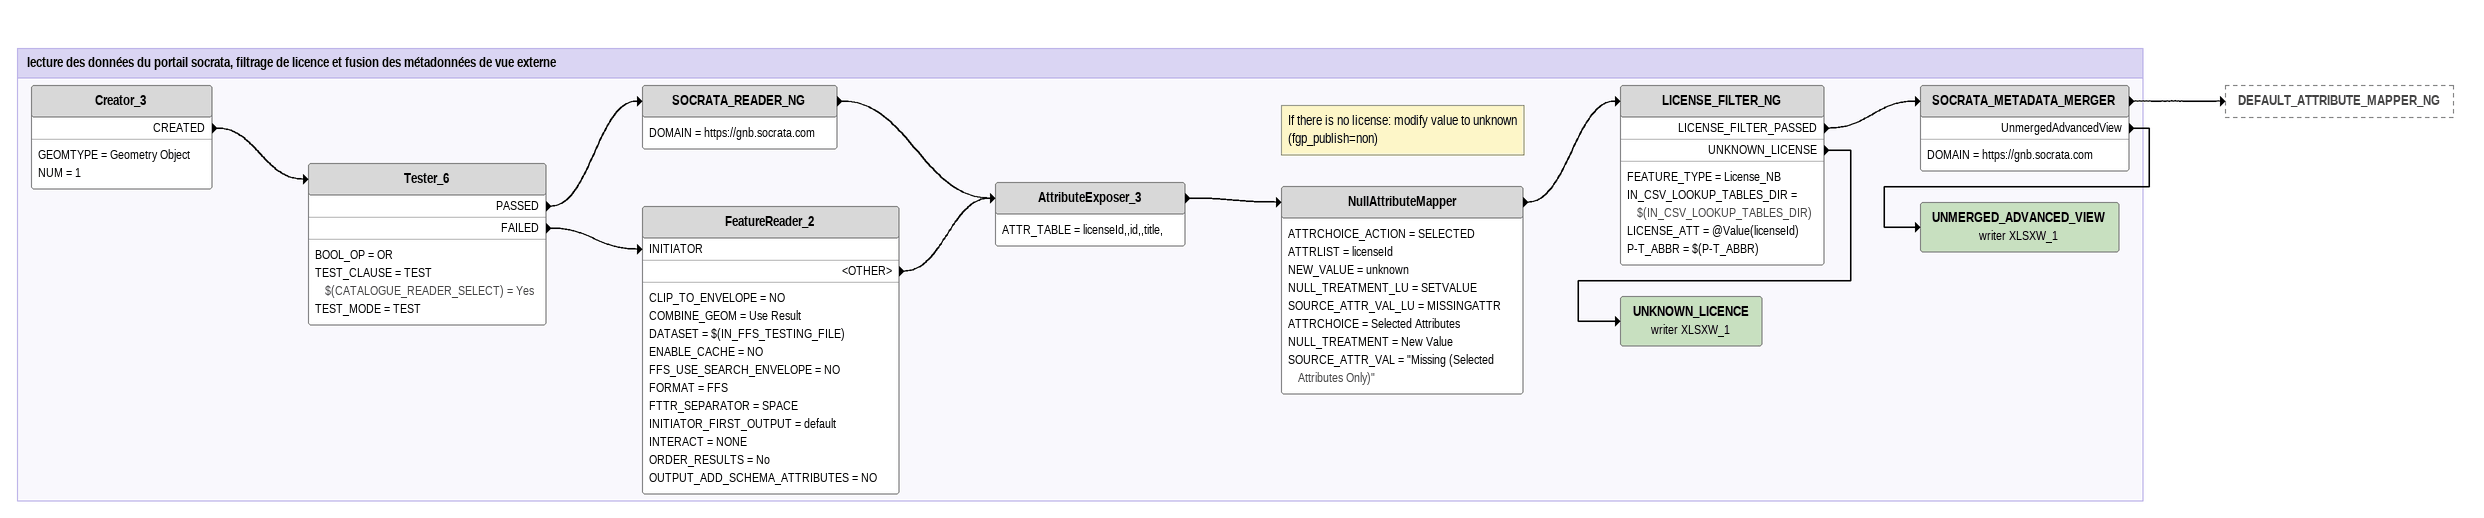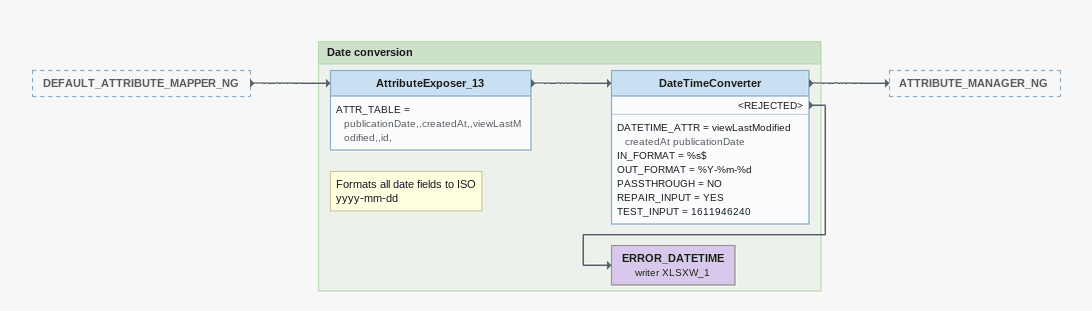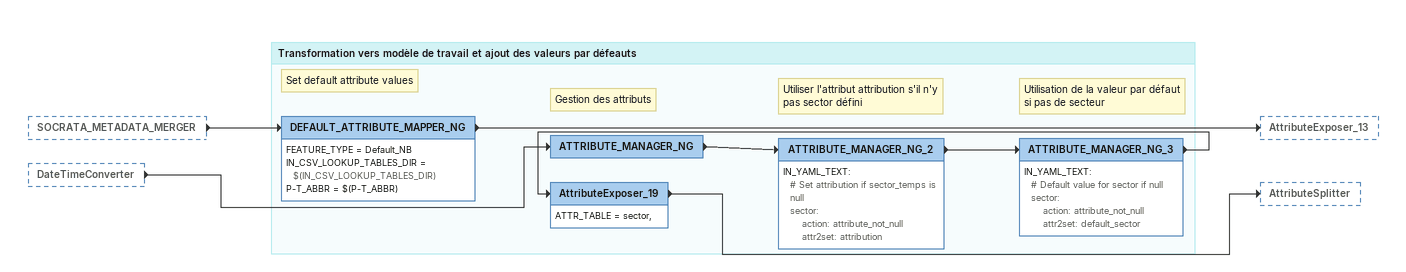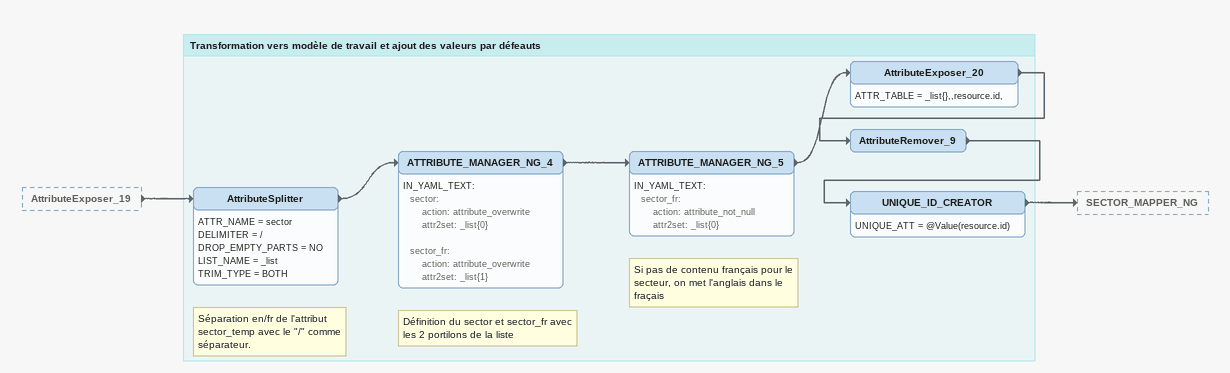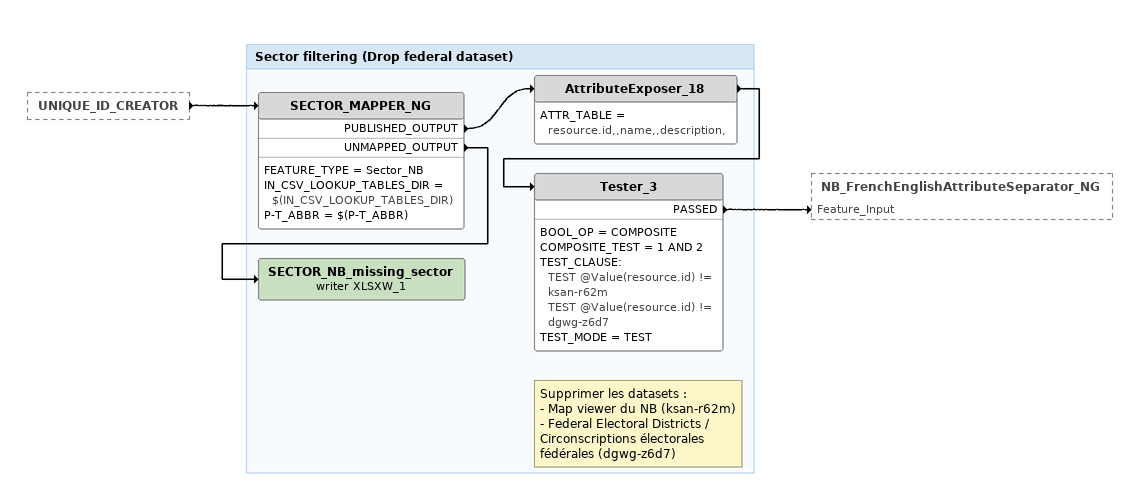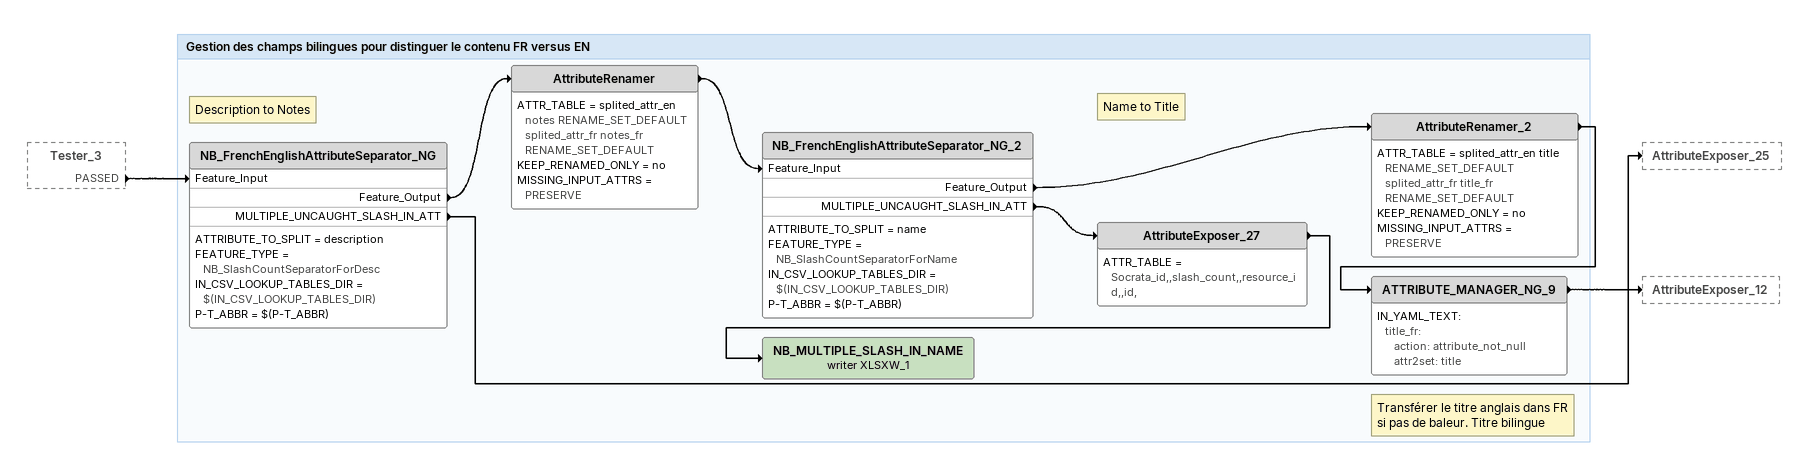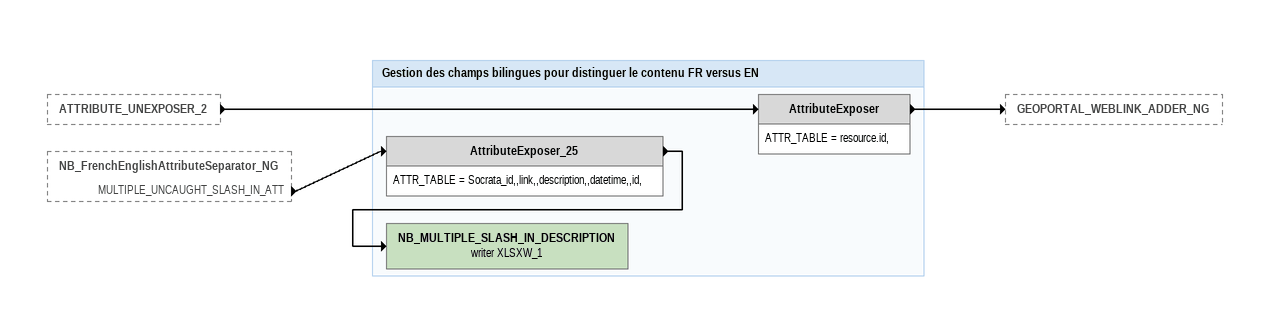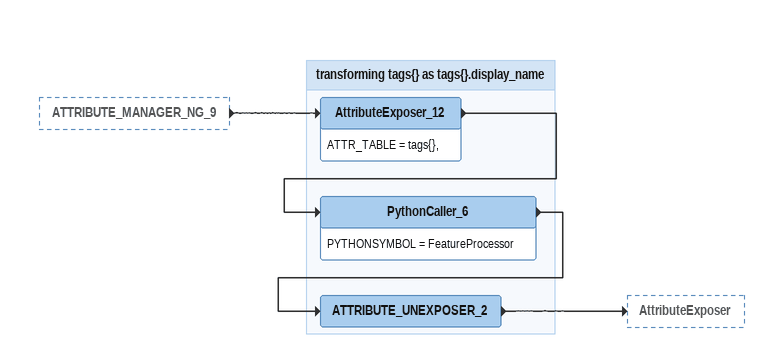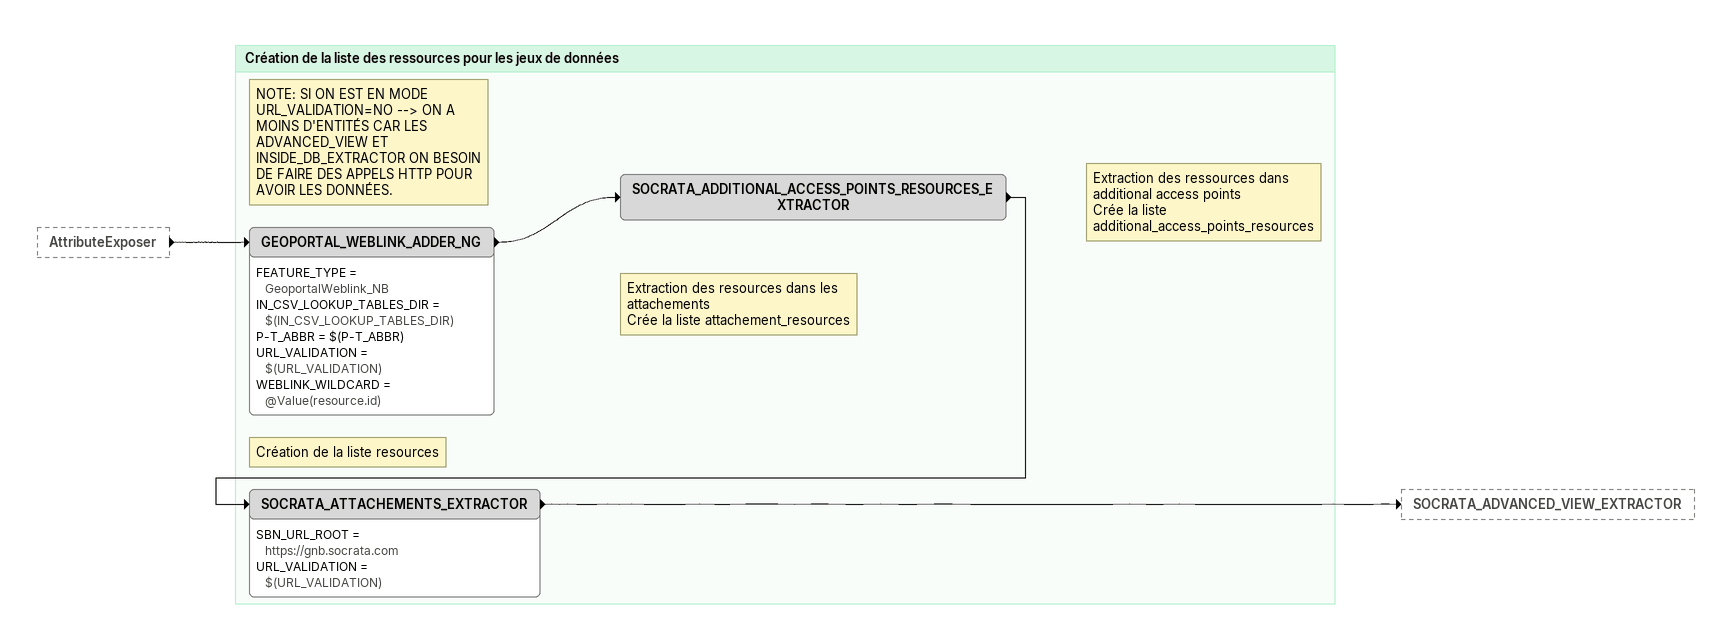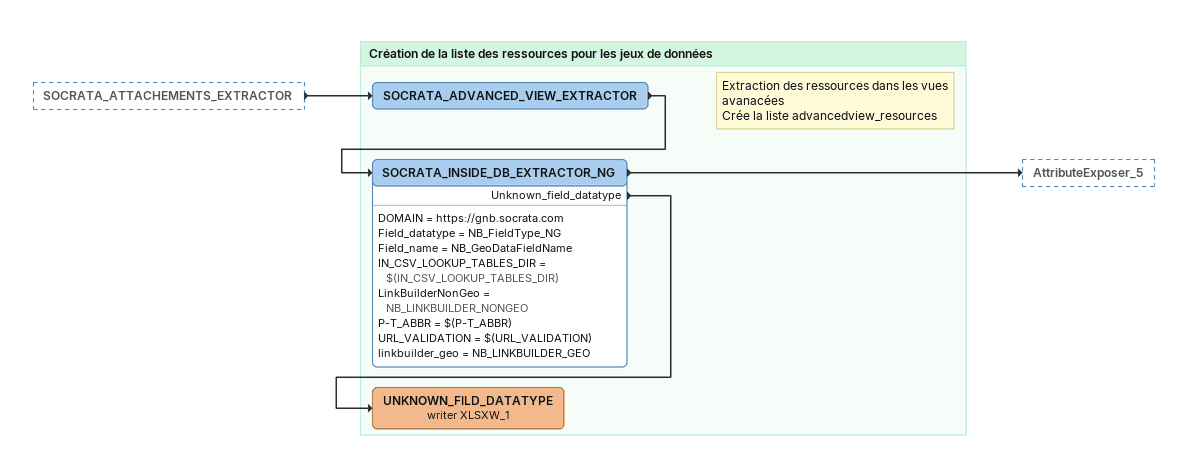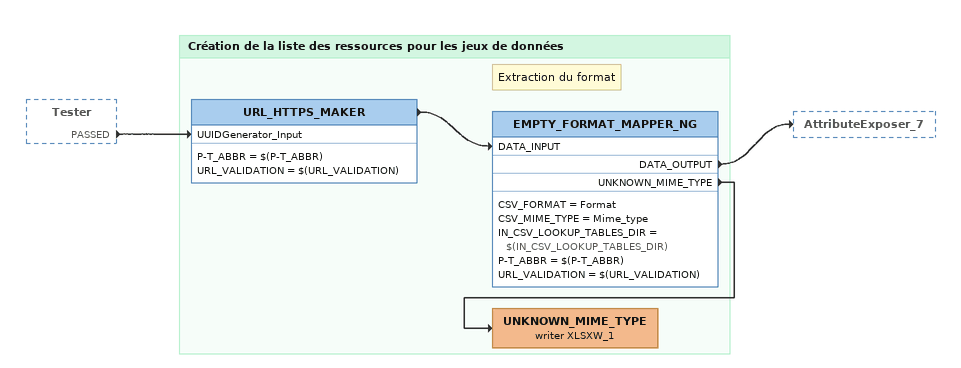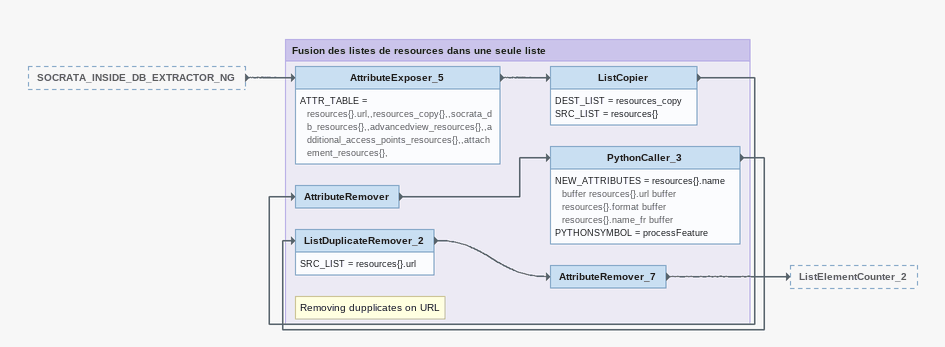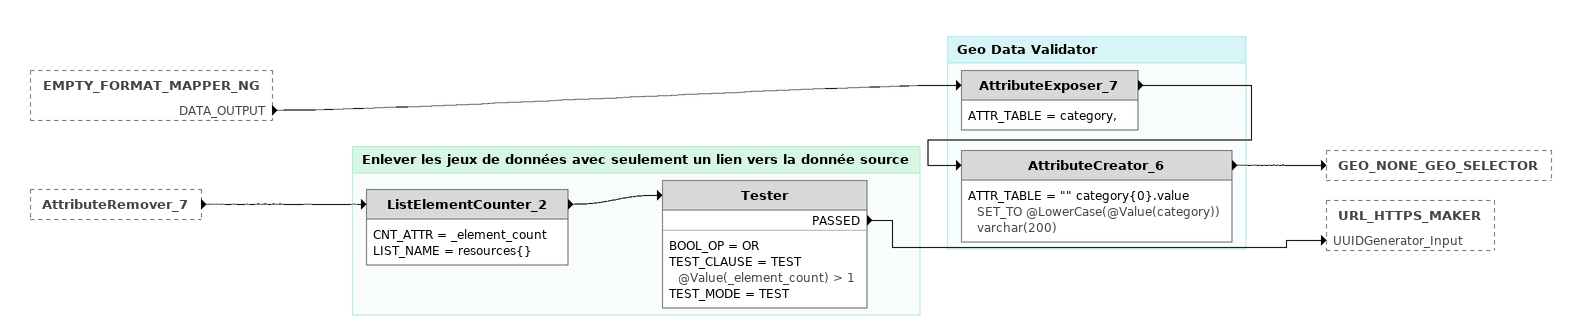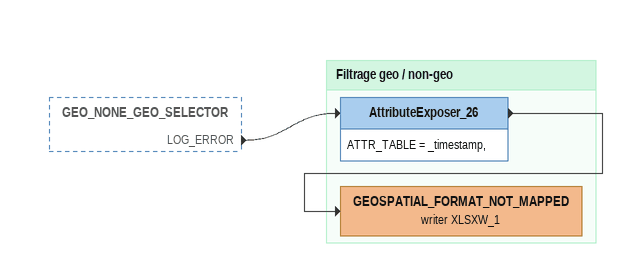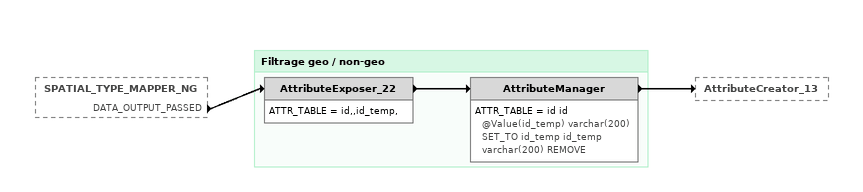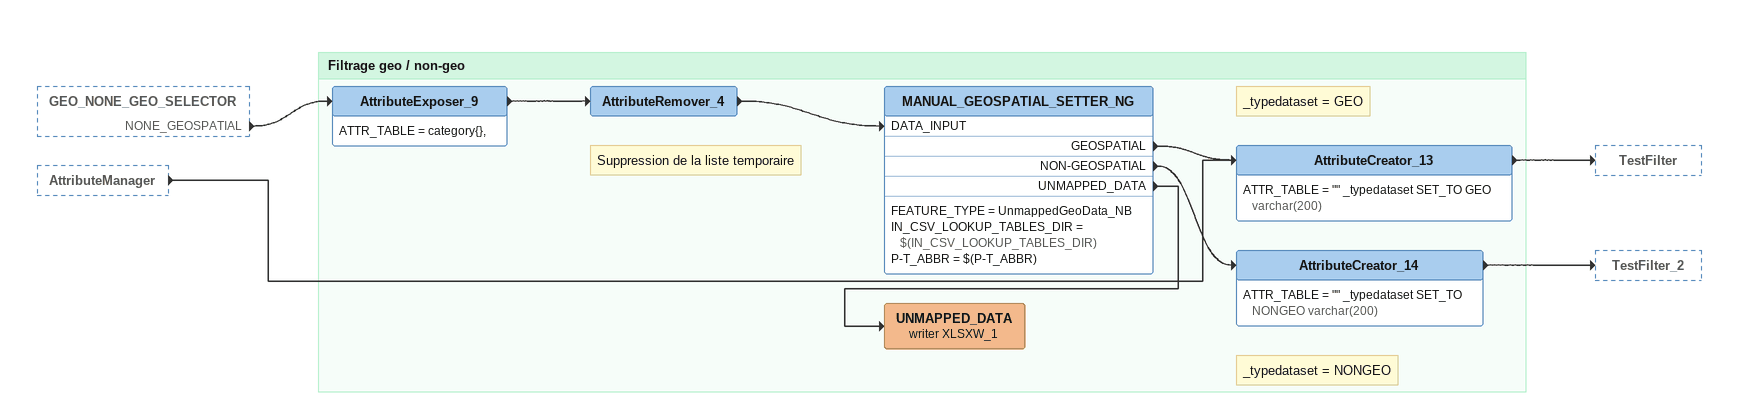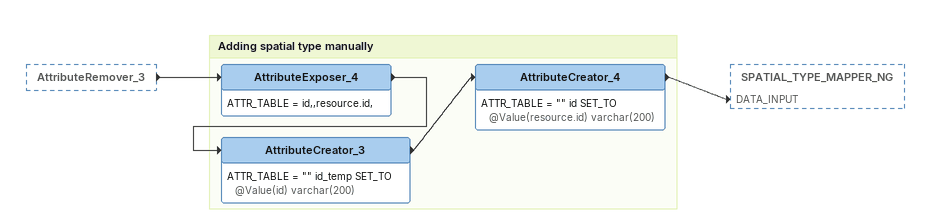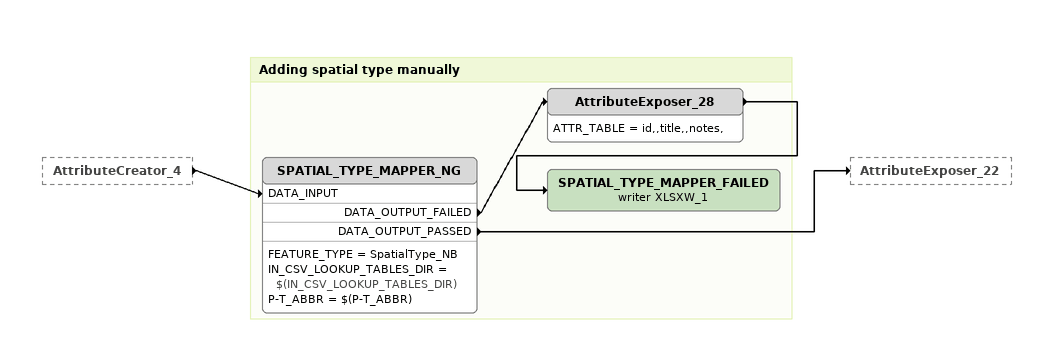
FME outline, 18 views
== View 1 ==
Bookmark: lecture des données du portail socrata, filtrage de licence et fusion des métadonnées de vue externe
Creator_3
    GEOMTYPE = Geometry Object
    NUM = 1
    CREATED -> Tester_6
Tester_6
    BOOL_OP = OR
    TEST_CLAUSE = TEST $(CATALOGUE_READER_SELECT) = Yes
    TEST_MODE = TEST
    PASSED -> SOCRATA_READER_NG
    FAILED -> FeatureReader_2 [INITIATOR]
SOCRATA_READER_NG
    DOMAIN = https://gnb.socrata.com
    -> AttributeExposer_3
FeatureReader_2
    CLIP_TO_ENVELOPE = NO
    COMBINE_GEOM = Use Result
    DATASET = $(IN_FFS_TESTING_FILE)
    ENABLE_CACHE = NO
    FFS_USE_SEARCH_ENVELOPE = NO
    FORMAT = FFS
    FTTR_SEPARATOR = SPACE
    INITIATOR_FIRST_OUTPUT = default
    INTERACT = NONE
    ORDER_RESULTS = No
    OUTPUT_ADD_SCHEMA_ATTRIBUTES = NO
    <OTHER> -> AttributeExposer_3
AttributeExposer_3
    ATTR_TABLE = licenseId,,id,,title,
    -> NullAttributeMapper
Note: If there is no license: modify value to unknown (fgp_publish=non)
NullAttributeMapper
    ATTRCHOICE_ACTION = SELECTED
    ATTRLIST = licenseId
    NEW_VALUE = unknown
    NULL_TREATMENT_LU = SETVALUE
    SOURCE_ATTR_VAL_LU = MISSINGATTR
    ATTRCHOICE = Selected Attributes
    NULL_TREATMENT = New Value
    SOURCE_ATTR_VAL = "Missing (Selected Attributes Only)"
    -> LICENSE_FILTER_NG
LICENSE_FILTER_NG
    FEATURE_TYPE = License_NB
    IN_CSV_LOOKUP_TABLES_DIR = $(IN_CSV_LOOKUP_TABLES_DIR)
    LICENSE_ATT = @Value(licenseId)
    P-T_ABBR = $(P-T_ABBR)
    LICENSE_FILTER_PASSED -> SOCRATA_METADATA_MERGER
    UNKNOWN_LICENSE -> UNKNOWN_LICENCE (writer XLSXW_1)
SOCRATA_METADATA_MERGER
    DOMAIN = https://gnb.socrata.com
    -> DEFAULT_ATTRIBUTE_MAPPER_NG
    UnmergedAdvancedView -> UNMERGED_ADVANCED_VIEW (writer XLSXW_1)
UNMERGED_ADVANCED_VIEW (writer XLSXW_1)
UNKNOWN_LICENCE (writer XLSXW_1)

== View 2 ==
DEFAULT_ATTRIBUTE_MAPPER_NG [outside]
    -> AttributeExposer_13

Bookmark: Date conversion
AttributeExposer_13
    ATTR_TABLE = publicationDate,,createdAt,,viewLastModified,,id,
    -> DateTimeConverter
Note: Formats all date fields to ISO yyyy-mm-dd
DateTimeConverter
    DATETIME_ATTR = viewLastModified createdAt publicationDate
    IN_FORMAT = %s$
    OUT_FORMAT = %Y-%m-%d
    PASSTHROUGH = NO
    REPAIR_INPUT = YES
    TEST_INPUT = 1611946240
    -> ATTRIBUTE_MANAGER_NG
    <REJECTED> -> ERROR_DATETIME (writer XLSXW_1)
ERROR_DATETIME (writer XLSXW_1)

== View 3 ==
SOCRATA_METADATA_MERGER [outside]
    -> DEFAULT_ATTRIBUTE_MAPPER_NG
DateTimeConverter [outside]
    -> ATTRIBUTE_MANAGER_NG

Bookmark: Transformation vers modèle de travail et ajout des valeurs par défeauts
Note: Set default attribute values
DEFAULT_ATTRIBUTE_MAPPER_NG
    FEATURE_TYPE = Default_NB
    IN_CSV_LOOKUP_TABLES_DIR = $(IN_CSV_LOOKUP_TABLES_DIR)
    P-T_ABBR = $(P-T_ABBR)
    -> AttributeExposer_13
Note: Gestion des attributs
ATTRIBUTE_MANAGER_NG
    -> ATTRIBUTE_MANAGER_NG_2
Note: Utiliser l'attribut attribution s'il n'y pas sector défini
ATTRIBUTE_MANAGER_NG_2
    IN_YAML_TEXT:
      # Set attribution if sector_temps is null
      sector:
          action: attribute_not_null
          attr2set: attribution
    -> ATTRIBUTE_MANAGER_NG_3
Note: Utilisation de la valeur par défaut si pas de secteur
ATTRIBUTE_MANAGER_NG_3
    IN_YAML_TEXT:
      # Default value for sector if null
      sector:
          action: attribute_not_null
          attr2set: default_sector
    -> AttributeExposer_19
AttributeExposer_19
    ATTR_TABLE = sector,
    -> AttributeSplitter

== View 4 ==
AttributeExposer_19 [outside]
    -> AttributeSplitter

Bookmark: Transformation vers modèle de travail et ajout des valeurs par défeauts
Note: Séparation en/fr de l'attribut sector_temp avec le "/" comme séparateur.
AttributeSplitter
    ATTR_NAME = sector
    DELIMITER = /
    DROP_EMPTY_PARTS = NO
    LIST_NAME = _list
    TRIM_TYPE = BOTH
    -> ATTRIBUTE_MANAGER_NG_4
Note: Définition du sector et sector_fr avec les 2 portilons de la liste
ATTRIBUTE_MANAGER_NG_4
    IN_YAML_TEXT:
      sector:
          action: attribute_overwrite
          attr2set: _list{0}

      sector_fr:
          action: attribute_overwrite
          attr2set: _list{1}
    -> ATTRIBUTE_MANAGER_NG_5
Note: Si pas de contenu français pour le secteur, on met l'anglais dans le fraçais
ATTRIBUTE_MANAGER_NG_5
    IN_YAML_TEXT:
      sector_fr:
          action: attribute_not_null
          attr2set: _list{0}
    -> AttributeExposer_20
AttributeExposer_20
    ATTR_TABLE = _list{},,resource.id,
    -> AttributeRemover_9
AttributeRemover_9
    -> UNIQUE_ID_CREATOR
UNIQUE_ID_CREATOR
    UNIQUE_ATT = @Value(resource.id)
    -> SECTOR_MAPPER_NG

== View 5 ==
UNIQUE_ID_CREATOR [outside]
    -> SECTOR_MAPPER_NG

Bookmark: Sector filtering (Drop federal dataset)
SECTOR_MAPPER_NG
    FEATURE_TYPE = Sector_NB
    IN_CSV_LOOKUP_TABLES_DIR = $(IN_CSV_LOOKUP_TABLES_DIR)
    P-T_ABBR = $(P-T_ABBR)
    PUBLISHED_OUTPUT -> AttributeExposer_18
    UNMAPPED_OUTPUT -> SECTOR_NB_missing_sector (writer XLSXW_1)
AttributeExposer_18
    ATTR_TABLE = resource.id,,name,,description,
    -> Tester_3
Note: Supprimer les datasets : / - Map viewer du NB (ksan-r62m) / - Federal Electoral Districts / Circonscriptions électorales fédérales (dgwg-z6d7)
Tester_3
    BOOL_OP = COMPOSITE
    COMPOSITE_TEST = 1 AND 2
    TEST_CLAUSE:
      TEST @Value(resource.id) != ksan-r62m
      TEST @Value(resource.id) != dgwg-z6d7
    TEST_MODE = TEST
    PASSED -> NB_FrenchEnglishAttributeSeparator_NG [Feature_Input]
SECTOR_NB_missing_sector (writer XLSXW_1)

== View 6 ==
Tester_3 [outside]
    PASSED -> NB_FrenchEnglishAttributeSeparator_NG [Feature_Input]

Bookmark: Gestion des champs bilingues pour distinguer le contenu FR versus EN
Note: Description to Notes
NB_FrenchEnglishAttributeSeparator_NG
    ATTRIBUTE_TO_SPLIT = description
    FEATURE_TYPE = NB_SlashCountSeparatorForDesc
    IN_CSV_LOOKUP_TABLES_DIR = $(IN_CSV_LOOKUP_TABLES_DIR)
    P-T_ABBR = $(P-T_ABBR)
    Feature_Output -> AttributeRenamer
    MULTIPLE_UNCAUGHT_SLASH_IN_ATT -> AttributeExposer_25
AttributeRenamer
    ATTR_TABLE = splited_attr_en notes RENAME_SET_DEFAULT  splited_attr_fr notes_fr RENAME_SET_DEFAULT
    KEEP_RENAMED_ONLY = no
    MISSING_INPUT_ATTRS = PRESERVE
    -> NB_FrenchEnglishAttributeSeparator_NG_2 [Feature_Input]
Note: Name to Title
NB_FrenchEnglishAttributeSeparator_NG_2
    ATTRIBUTE_TO_SPLIT = name
    FEATURE_TYPE = NB_SlashCountSeparatorForName
    IN_CSV_LOOKUP_TABLES_DIR = $(IN_CSV_LOOKUP_TABLES_DIR)
    P-T_ABBR = $(P-T_ABBR)
    Feature_Output -> AttributeRenamer_2
    MULTIPLE_UNCAUGHT_SLASH_IN_ATT -> AttributeExposer_27
AttributeRenamer_2
    ATTR_TABLE = splited_attr_en title RENAME_SET_DEFAULT  splited_attr_fr title_fr RENAME_SET_DEFAULT
    KEEP_RENAMED_ONLY = no
    MISSING_INPUT_ATTRS = PRESERVE
    -> ATTRIBUTE_MANAGER_NG_9
Note: Transférer le titre anglais dans FR si pas de baleur. Titre bilingue
ATTRIBUTE_MANAGER_NG_9
    IN_YAML_TEXT:
      title_fr:
         action: attribute_not_null
         attr2set: title
    -> AttributeExposer_12
AttributeExposer_27
    ATTR_TABLE = Socrata_id,,slash_count,,resource_id,,id,
    -> NB_MULTIPLE_SLASH_IN_NAME (writer XLSXW_1)
NB_MULTIPLE_SLASH_IN_NAME (writer XLSXW_1)

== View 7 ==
ATTRIBUTE_UNEXPOSER_2 [outside]
    -> AttributeExposer
NB_FrenchEnglishAttributeSeparator_NG [outside]
    MULTIPLE_UNCAUGHT_SLASH_IN_ATT -> AttributeExposer_25

Bookmark: Gestion des champs bilingues pour distinguer le contenu FR versus EN
AttributeExposer
    ATTR_TABLE = resource.id,
    -> GEOPORTAL_WEBLINK_ADDER_NG
AttributeExposer_25
    ATTR_TABLE = Socrata_id,,link,,description,,datetime,,id,
    -> NB_MULTIPLE_SLASH_IN_DESCRIPTION (writer XLSXW_1)
NB_MULTIPLE_SLASH_IN_DESCRIPTION (writer XLSXW_1)

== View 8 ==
ATTRIBUTE_MANAGER_NG_9 [outside]
    -> AttributeExposer_12

Bookmark: transforming tags{} as tags{}.display_name
AttributeExposer_12
    ATTR_TABLE = tags{},
    -> PythonCaller_6
PythonCaller_6
    PYTHONSYMBOL = FeatureProcessor
    -> ATTRIBUTE_UNEXPOSER_2
ATTRIBUTE_UNEXPOSER_2
    -> AttributeExposer

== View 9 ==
AttributeExposer [outside]
    -> GEOPORTAL_WEBLINK_ADDER_NG

Bookmark: Création de la liste des ressources pour les jeux de données
Note: NOTE: SI ON EST EN MODE URL_VALIDATION=NO --> ON A MOINS D'ENTITÉS CAR LES ADVANCED_VIEW ET INSIDE_DB_EXTRACTOR ON BESOIN DE FAIRE DES APPELS HTTP POUR AVOIR LES DONNÉES.
Note: Création de la liste resources
GEOPORTAL_WEBLINK_ADDER_NG
    FEATURE_TYPE = GeoportalWeblink_NB
    IN_CSV_LOOKUP_TABLES_DIR = $(IN_CSV_LOOKUP_TABLES_DIR)
    P-T_ABBR = $(P-T_ABBR)
    URL_VALIDATION = $(URL_VALIDATION)
    WEBLINK_WILDCARD = @Value(resource.id)
    -> SOCRATA_ADDITIONAL_ACCESS_POINTS_RESOURCES_EXTRACTOR
Note: Extraction des ressources dans additional access points / Crée la liste / additional_access_points_resources
SOCRATA_ADDITIONAL_ACCESS_POINTS_RESOURCES_EXTRACTOR
    -> SOCRATA_ATTACHEMENTS_EXTRACTOR
Note: Extraction des resources dans les attachements / Crée la liste attachement_resources
SOCRATA_ATTACHEMENTS_EXTRACTOR
    SBN_URL_ROOT = https://gnb.socrata.com
    URL_VALIDATION = $(URL_VALIDATION)
    -> SOCRATA_ADVANCED_VIEW_EXTRACTOR

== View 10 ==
SOCRATA_ATTACHEMENTS_EXTRACTOR [outside]
    -> SOCRATA_ADVANCED_VIEW_EXTRACTOR

Bookmark: Création de la liste des ressources pour les jeux de données
Note: Extraction des ressources dans les vues avanacées / Crée la liste advancedview_resources
SOCRATA_ADVANCED_VIEW_EXTRACTOR
    -> SOCRATA_INSIDE_DB_EXTRACTOR_NG
SOCRATA_INSIDE_DB_EXTRACTOR_NG
    DOMAIN = https://gnb.socrata.com
    Field_datatype = NB_FieldType_NG
    Field_name = NB_GeoDataFieldName
    IN_CSV_LOOKUP_TABLES_DIR = $(IN_CSV_LOOKUP_TABLES_DIR)
    LinkBuilderNonGeo = NB_LINKBUILDER_NONGEO
    P-T_ABBR = $(P-T_ABBR)
    URL_VALIDATION = $(URL_VALIDATION)
    linkbuilder_geo = NB_LINKBUILDER_GEO
    -> AttributeExposer_5
    Unknown_field_datatype -> UNKNOWN_FILD_DATATYPE (writer XLSXW_1)
UNKNOWN_FILD_DATATYPE (writer XLSXW_1)

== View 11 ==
Tester [outside]
    PASSED -> URL_HTTPS_MAKER [UUIDGenerator_Input]

Bookmark: Création de la liste des ressources pour les jeux de données
URL_HTTPS_MAKER
    P-T_ABBR = $(P-T_ABBR)
    URL_VALIDATION = $(URL_VALIDATION)
    -> EMPTY_FORMAT_MAPPER_NG [DATA_INPUT]
Note: Extraction du format
EMPTY_FORMAT_MAPPER_NG
    CSV_FORMAT = Format
    CSV_MIME_TYPE = Mime_type
    IN_CSV_LOOKUP_TABLES_DIR = $(IN_CSV_LOOKUP_TABLES_DIR)
    P-T_ABBR = $(P-T_ABBR)
    URL_VALIDATION = $(URL_VALIDATION)
    DATA_OUTPUT -> AttributeExposer_7
    UNKNOWN_MIME_TYPE -> UNKNOWN_MIME_TYPE (writer XLSXW_1)
UNKNOWN_MIME_TYPE (writer XLSXW_1)

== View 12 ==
SOCRATA_INSIDE_DB_EXTRACTOR_NG [outside]
    -> AttributeExposer_5

Bookmark: Fusion des listes de resources dans une seule liste
AttributeExposer_5
    ATTR_TABLE = resources{}.url,,resources_copy{},,socrata_db_resources{},,advancedview_resources{},,additional_access_points_resources{},,attachement_resources{},
    -> ListCopier
ListCopier
    DEST_LIST = resources_copy
    SRC_LIST = resources{}
    -> AttributeRemover
AttributeRemover
    -> PythonCaller_3
PythonCaller_3
    NEW_ATTRIBUTES = resources{}.name buffer resources{}.url buffer resources{}.format buffer resources{}.name_fr buffer
    PYTHONSYMBOL = processFeature
    -> ListDuplicateRemover_2
Note: Removing dupplicates on URL
ListDuplicateRemover_2
    SRC_LIST = resources{}.url
    -> AttributeRemover_7
AttributeRemover_7
    -> ListElementCounter_2

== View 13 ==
EMPTY_FORMAT_MAPPER_NG [outside]
    DATA_OUTPUT -> AttributeExposer_7
AttributeRemover_7 [outside]
    -> ListElementCounter_2

Bookmark: Enlever les jeux de données avec seulement un lien vers la donnée source
ListElementCounter_2
    CNT_ATTR = _element_count
    LIST_NAME = resources{}
    -> Tester
Tester
    BOOL_OP = OR
    TEST_CLAUSE = TEST @Value(_element_count) > 1
    TEST_MODE = TEST
    PASSED -> URL_HTTPS_MAKER [UUIDGenerator_Input]

Bookmark: Geo Data Validator
AttributeExposer_7
    ATTR_TABLE = category,
    -> AttributeCreator_6
AttributeCreator_6
    ATTR_TABLE = "" category{0}.value SET_TO @LowerCase(@Value(category)) varchar(200)
    -> GEO_NONE_GEO_SELECTOR

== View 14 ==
GEO_NONE_GEO_SELECTOR [outside]
    LOG_ERROR -> AttributeExposer_26

Bookmark: Filtrage geo / non-geo
AttributeExposer_26
    ATTR_TABLE = _timestamp,
    -> GEOSPATIAL_FORMAT_NOT_MAPPED (writer XLSXW_1)
GEOSPATIAL_FORMAT_NOT_MAPPED (writer XLSXW_1)

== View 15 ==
SPATIAL_TYPE_MAPPER_NG [outside]
    DATA_OUTPUT_PASSED -> AttributeExposer_22

Bookmark: Filtrage geo / non-geo
AttributeExposer_22
    ATTR_TABLE = id,,id_temp,
    -> AttributeManager
AttributeManager
    ATTR_TABLE = id id @Value(id_temp) varchar(200) SET_TO id_temp id_temp  varchar(200) REMOVE
    -> AttributeCreator_13

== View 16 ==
GEO_NONE_GEO_SELECTOR [outside]
    NONE_GEOSPATIAL -> AttributeExposer_9
AttributeManager [outside]
    -> AttributeCreator_13

Bookmark: Filtrage geo / non-geo
AttributeExposer_9
    ATTR_TABLE = category{},
    -> AttributeRemover_4
Note: Suppression de la liste temporaire
AttributeRemover_4
    -> MANUAL_GEOSPATIAL_SETTER_NG [DATA_INPUT]
MANUAL_GEOSPATIAL_SETTER_NG
    FEATURE_TYPE = UnmappedGeoData_NB
    IN_CSV_LOOKUP_TABLES_DIR = $(IN_CSV_LOOKUP_TABLES_DIR)
    P-T_ABBR = $(P-T_ABBR)
    GEOSPATIAL -> AttributeCreator_13
    NON-GEOSPATIAL -> AttributeCreator_14
    UNMAPPED_DATA -> UNMAPPED_DATA (writer XLSXW_1)
Note: _typedataset = GEO
AttributeCreator_13
    ATTR_TABLE = "" _typedataset SET_TO GEO varchar(200)
    -> TestFilter
Note: _typedataset = NONGEO
AttributeCreator_14
    ATTR_TABLE = "" _typedataset SET_TO NONGEO varchar(200)
    -> TestFilter_2
UNMAPPED_DATA (writer XLSXW_1)

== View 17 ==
AttributeRemover_3 [outside]
    -> AttributeExposer_4

Bookmark: Adding spatial type manually
AttributeExposer_4
    ATTR_TABLE = id,,resource.id,
    -> AttributeCreator_3
AttributeCreator_3
    ATTR_TABLE = "" id_temp SET_TO @Value(id) varchar(200)
    -> AttributeCreator_4
AttributeCreator_4
    ATTR_TABLE = "" id SET_TO @Value(resource.id) varchar(200)
    -> SPATIAL_TYPE_MAPPER_NG [DATA_INPUT]

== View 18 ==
AttributeCreator_4 [outside]
    -> SPATIAL_TYPE_MAPPER_NG [DATA_INPUT]

Bookmark: Adding spatial type manually
SPATIAL_TYPE_MAPPER_NG
    FEATURE_TYPE = SpatialType_NB
    IN_CSV_LOOKUP_TABLES_DIR = $(IN_CSV_LOOKUP_TABLES_DIR)
    P-T_ABBR = $(P-T_ABBR)
    DATA_OUTPUT_FAILED -> AttributeExposer_28
    DATA_OUTPUT_PASSED -> AttributeExposer_22
AttributeExposer_28
    ATTR_TABLE = id,,title,,notes,
    -> SPATIAL_TYPE_MAPPER_FAILED (writer XLSXW_1)
SPATIAL_TYPE_MAPPER_FAILED (writer XLSXW_1)
